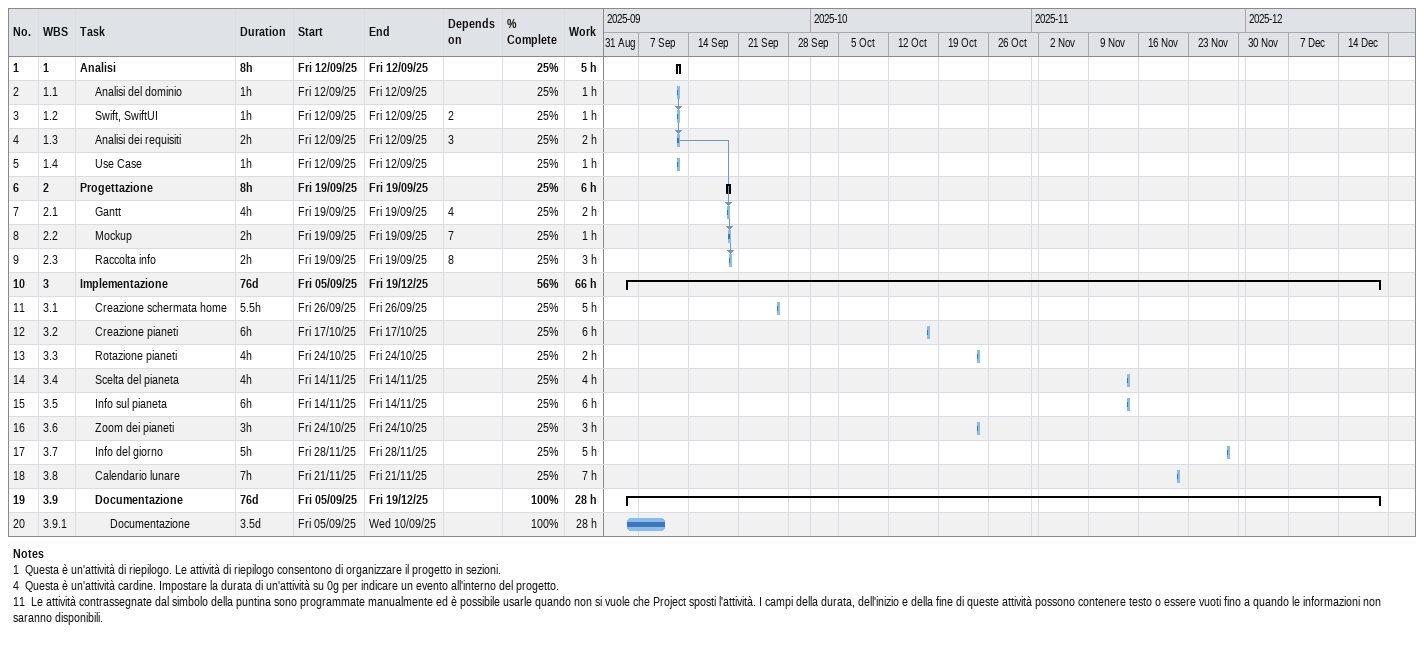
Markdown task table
| ID | WBS | Task | Duration | Start | Finish | Predecessors | % complete | Work (h) |
|---|---|---|---|---|---|---|---|---|
| 1 | 1 | **Analisi** | 8h | 2025-09-12 | 2025-09-12 |  | 25 | 5 |
| 2 | 1.1 | Analisi del dominio | 1h | 2025-09-12 | 2025-09-12 |  | 25 | 1 |
| 3 | 1.2 | Swift, SwiftUI | 1h | 2025-09-12 | 2025-09-12 | 2 | 25 | 1 |
| 4 | 1.3 | Analisi dei requisiti | 2h | 2025-09-12 | 2025-09-12 | 3 | 25 | 2 |
| 5 | 1.4 | Use Case | 1h | 2025-09-12 | 2025-09-12 |  | 25 | 1 |
| 6 | 2 | **Progettazione** | 8h | 2025-09-19 | 2025-09-19 |  | 25 | 6 |
| 7 | 2.1 | Gantt | 4h | 2025-09-19 | 2025-09-19 | 4 | 25 | 2 |
| 8 | 2.2 | Mockup | 2h | 2025-09-19 | 2025-09-19 | 7 | 25 | 1 |
| 9 | 2.3 | Raccolta info | 2h | 2025-09-19 | 2025-09-19 | 8 | 25 | 3 |
| 10 | 3 | **Implementazione** | 76d | 2025-09-05 | 2025-12-19 |  | 56 | 66 |
| 11 | 3.1 | Creazione schermata home | 5.5h | 2025-09-26 | 2025-09-26 |  | 25 | 5 |
| 12 | 3.2 | Creazione pianeti | 6h | 2025-10-17 | 2025-10-17 |  | 25 | 6 |
| 13 | 3.3 | Rotazione pianeti | 4h | 2025-10-24 | 2025-10-24 |  | 25 | 2 |
| 14 | 3.4 | Scelta del pianeta | 4h | 2025-11-14 | 2025-11-14 |  | 25 | 4 |
| 15 | 3.5 | Info sul pianeta | 6h | 2025-11-14 | 2025-11-14 |  | 25 | 6 |
| 16 | 3.6 | Zoom dei pianeti | 3h | 2025-10-24 | 2025-10-24 |  | 25 | 3 |
| 17 | 3.7 | Info del giorno | 5h | 2025-11-28 | 2025-11-28 |  | 25 | 5 |
| 18 | 3.8 | Calendario lunare | 7h | 2025-11-21 | 2025-11-21 |  | 25 | 7 |
| 19 | 3.9 | **Documentazione** | 76d | 2025-09-05 | 2025-12-19 |  | 100 | 28 |
| 20 | 3.9.1 | Documentazione | 3.5d | 2025-09-05 | 2025-09-10 |  | 100 | 28 |

Notes
- 1: Questa è un'attività di riepilogo. Le attività di riepilogo consentono di organizzare il progetto in sezioni.
- 4: Questa è un'attività cardine. Impostare la durata di un'attività su 0g per indicare un evento all'interno del progetto.
- 11: Le attività contrassegnate dal simbolo della puntina sono programmate manualmente ed è possibile usarle quando non si vuole che Project sposti l'attività. I campi della durata, dell'inizio e della fine di queste attività possono contenere testo o essere vuoti fino a quando le informazioni non saranno disponibili.
